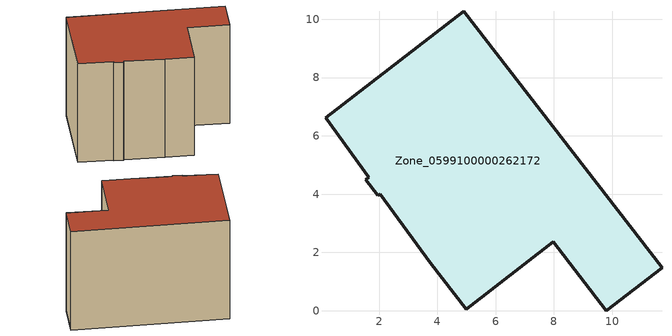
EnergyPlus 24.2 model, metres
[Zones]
Zone_0599100000262172
 floor ground (C_G): 9.79,0 7.98,2.36 4.98,0.04 3.75,1.64 2.04,4 1.96,3.96 1.54,4.5 1.64,4.57 0.16,6.62 4.9,10.27 11.71,1.48 z0
 wall outside (C_F): 7.98,2.36 9.79,0 11.71,1.48 4.9,10.27 0.16,6.62 1.64,4.57 1.54,4.5 1.96,3.96 2.04,4 3.75,1.64 4.98,0.04 7.98,2.36 z0:8.14
 roof outside (C_R): 1.96,3.96 2.04,4 3.75,1.64 4.98,0.04 7.98,2.36 9.79,0 11.71,1.48 4.9,10.27 0.16,6.62 1.64,4.57 1.54,4.5 z8.14
[BUILDING]
Pand.0599100000262172: North Axis=0; Terrain=City; Loads Convergence Tolerance Value=0.04; Temperature Convergence Tolerance Value=0.4; Solar Distribution=FullExterior; Maximum Number of Warmup Days=25; Minimum Number of Warmup Days=1
[Site:Location]
Rotterdam.The.Hague.AP_ZH_NLD Design_Conditions: Latitude=51.96; Longitude=4.45; Time Zone=1; Elevation=-4.5
[SITE:GROUNDTEMPERATURE:BUILDINGSURFACE]
18, 18, 18, 18, 18, 18, 18, 18, 18, 18, 18, 18
[MATERIAL] Thermal Absorptance=0.9; Solar Absorptance=0.7; Visible Absorptance=0.7
Name | Roughness | Thickness | Conductivity | Density | Specific Heat
G.TC.1975-1991 | MediumSmooth | 0.15 | 0.288461 | 540 | 1210
F.TC.1975-1991 | Rough | 0.3 | 0.230769 | 1920 | 840
R.TC.1975-1991 | MediumRough | 0.2 | 0.153846 | 1500 | 1000
[CONSTRUCTION]
C_G: G.TC.1975-1991
C_F: F.TC.1975-1991
C_R: R.TC.1975-1991
[ZONE]
Zone_0599100000262172: Type=1; Multiplier=1; Ceiling Height=Autocalculate; Volume=Autocalculate; Floor Area=autocalculate; Part of Total Floor Area=Yes
[ZONEINFILTRATION:DESIGNFLOWRATE]
Infil_Zone_0599100000262172: Zone or ZoneList or Space or SpaceList=Zone_0599100000262172; Schedule=AlwaysOn; Design Flow Rate Calculation Method=Flow/Area; Flow Rate per Floor Area=0.003; Constant Term Coefficient=1; Temperature Term Coefficient=0; Velocity Term Coefficient=0; Velocity Squared Term Coefficient=0
[HVACTEMPLATE:ZONE:IDEALLOADSAIRSYSTEM]
Zone_0599100000262172: Maximum Heating Supply Air Temperature=50; Minimum Cooling Supply Air Temperature=13; Maximum Heating Supply Air Humidity Ratio=0.0156; Minimum Cooling Supply Air Humidity Ratio=0.0077; Heating Limit=NoLimit; Cooling Limit=NoLimit; Dehumidification Control Type=ConstantSensibleHeatRatio; Cooling Sensible Heat Ratio=0.7; Dehumidification Setpoint=60; Humidification Control Type=None; Humidification Setpoint=30; Outdoor Air Method=None; Outdoor Air Flow Rate per Person=0.00944; Outdoor Air Flow Rate per Zone Floor Area=0; Outdoor Air Flow Rate per Zone=0; Demand Controlled Ventilation Type=None; Outdoor Air Economizer Type=NoEconomizer; Heat Recovery Type=None; Sensible Heat Recovery Effectiveness=0.7; Latent Heat Recovery Effectiveness=0.65
[ZONECONTROL:THERMOSTAT]
ThermostatControl_Zone_0599100000262172: Zone or ZoneList=Zone_0599100000262172; Control Type Schedule=DualSetpointControlType; Control 1=Thermostat_Zone_0599100000262172; Temperature Difference Between Cutout And Setpoint=0
[THERMOSTATSETPOINT:DUALSETPOINT]
Thermostat_Zone_0599100000262172: Heating Setpoint Temperature Schedule=HeatingSetpoint_Zone_0599100000262172; Cooling Setpoint Temperature Schedule=CoolingSetpoint_Zone_0599100000262172
[SCHEDULE:COMPACT]
HeatingSetpoint_Zone_0599100000262172: Through: 12/31, For: AllDays, Until: 24:00, 21
CoolingSetpoint_Zone_0599100000262172: Through: 12/31, For: AllDays, Until: 24:00, 24
DualSetpointControlType: Through: 12/31, For: AllDays, Until: 24:00, 4
AlwaysOn: Through: 12/31, For: AllDays, Until: 24:00, 1
